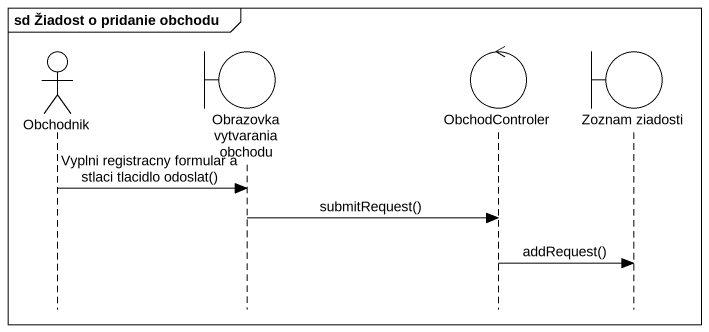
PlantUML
@startuml
mainframe sd Žiadost o pridanie obchodu
hide footbox
actor Obchodnik
boundary "Obrazovka vytvarania obchodu" as Obrazovka_vytvarania_obchodu
control ObchodControler
boundary "Zoznam ziadosti" as Zoznam_ziadosti

Obchodnik -> Obrazovka_vytvarania_obchodu : Vyplni registracny formular a stlaci tlacidlo odoslat()
Obrazovka_vytvarania_obchodu -> ObchodControler : submitRequest()
ObchodControler -> Zoznam_ziadosti : addRequest()
@enduml
